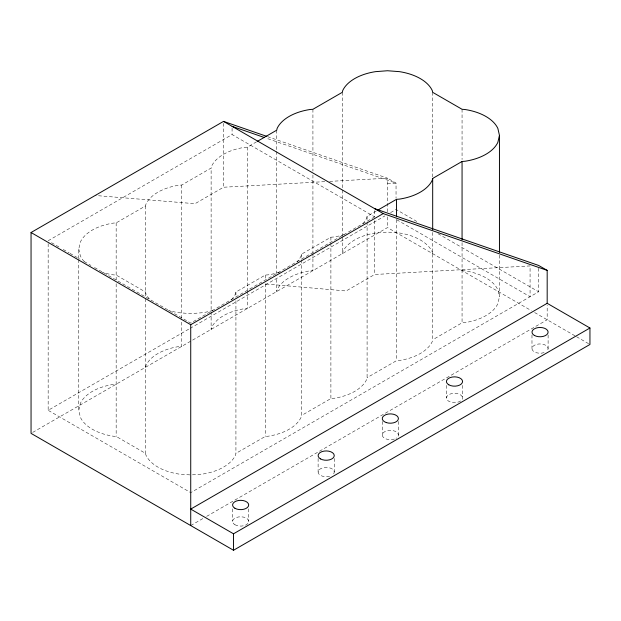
<?xml version="1.0" encoding="UTF-8"?>
<svg xmlns="http://www.w3.org/2000/svg" width="621" height="621" viewBox="0 0 621 621"><rect width="100%" height="100%" fill="white"/><g stroke="black" fill="none" stroke-linecap="round" stroke-linejoin="round"><path stroke-width="0.47" stroke-dasharray="3.1 2.33" d="M78.774 258.639L78.774 248.982L80.357 242.05A46.373 26.773 0 0 1 113.146 223.118L116.166 222.885L145.547 205.924L145.943 204.185A46.373 26.773 0 0 1 178.732 185.252L181.751 185.019L211.124 168.058L211.528 166.319A46.373 26.773 0 0 1 244.317 147.387L247.337 147.154L256.566 141.829M189.84 474.894L178.732 474.048A46.373 26.773 0 0 1 145.943 455.115L145.547 453.377L116.166 436.416L113.146 436.183A46.373 26.773 0 0 1 80.357 417.25L78.774 410.318L80.357 403.394A46.373 26.773 0 0 1 113.146 384.461L116.166 384.228M145.547 367.267L145.943 365.528A46.373 26.773 0 0 1 178.732 346.596L181.751 346.363L181.751 319.31M279.512 272.169A46.373 26.773 0 0 1 268.326 274.839L265.307 275.072L235.926 292.033L235.53 293.772A46.373 26.773 0 0 1 230.896 300.23M235.926 300.727L235.926 453.377L235.53 455.115A46.373 26.773 0 0 1 202.741 474.048L191.633 474.894M344.22 234.583A46.373 26.773 0 0 1 333.912 236.974L330.892 237.206L301.511 254.168L301.115 255.906A46.373 26.773 0 0 1 297.133 261.689M301.511 259.966L301.511 415.511L301.115 417.25A46.373 26.773 0 0 1 268.326 436.183L265.307 436.416L235.926 453.377M376.334 210.969L367.096 216.302L366.7 218.041A46.373 26.773 0 0 1 362.066 224.499M367.096 222.101L367.096 377.646L366.7 379.384A46.373 26.773 0 0 1 333.912 398.317L330.892 398.55L301.511 415.511M432.682 232.417L432.682 339.78L432.286 341.519A46.373 26.773 0 0 1 399.497 360.452L396.477 360.685L367.096 377.646M499.455 255.184L499.455 296.722L497.871 303.653A46.373 26.773 0 0 1 465.082 322.586L462.063 322.819L432.682 339.78M48.159 240.746L232.083 134.563L374.657 216.876L374.657 210.472M324.799 181.65L223.529 187.239L195.01 203.704L95.207 195.475M374.657 216.876L190.732 323.06L94.283 267.379M48.159 243.657L48.159 410.318L189.265 328.851M190.111 328.369L384.973 215.86M390.601 212.615L396.043 209.471L417.855 222.062M32.727 432.402L387.488 227.581L531.289 310.601M396.718 219.733L530.07 296.722L530.07 265.92L374.657 274.498L346.145 290.962L264.181 283.859M538.624 268.264L538.624 291.785L190.732 492.639L48.159 410.318M190.732 525.56L203.315 518.302M206.669 516.361L547.179 319.776L547.179 305.245M329.619 181.386L387.488 178.188L396.043 183.125L396.043 198.177M387.488 183.599L396.043 183.125L265.974 138.072M462.063 270.632L465.082 270.865A46.373 26.773 0 0 1 497.871 289.797L499.455 296.722M267.496 136.62L387.488 178.188L387.488 212.087M437.984 233.682L538.624 291.785M534.634 312.534L575.69 336.233M576.529 336.722L589.112 343.98M51.512 242.687L59.065 247.042M63.257 249.463L69.125 252.856M69.963 253.337L80.031 259.143M84.223 261.565L90.93 265.439M432.682 253.671L432.286 251.932A46.373 26.773 0 0 0 399.497 232.999L387.488 232.083L375.488 232.999A46.373 26.773 0 0 0 342.699 251.932L342.295 253.671L342.295 237.245M78.774 248.982L80.357 255.906A46.373 26.773 0 0 0 84.992 262.365M548.11 335.022L548.11 348.583M531.98 335.022L531.98 348.583M462.567 385.385L462.567 397.976A8.065 4.657 0 0 1 450.473 402.004A8.065 4.657 0 0 1 450.473 393.939A8.065 4.657 0 0 1 462.567 397.976M462.063 109.288L462.063 159.527M462.063 242.617L462.063 322.819M446.437 385.385L446.437 397.976M432.682 92.327L432.682 177.35M398.41 421.457L398.41 435.018M396.477 219.632L396.477 360.685M387.488 216.923L387.488 227.581M382.28 421.457L382.28 435.018M374.657 220.719L374.657 274.498M367.096 216.302L367.096 221.13M342.295 92.327L342.295 236.283M334.245 458.5L334.245 472.061M330.892 237.206L330.892 242.035M330.892 243.005L330.892 398.55M318.115 458.5L318.115 472.061M312.922 109.288L312.922 171.124M312.922 174.99L312.922 252.273M312.922 253.244L312.922 270.632L309.902 270.865A46.373 26.773 0 0 0 277.113 289.797L276.71 291.536L276.71 277.044M301.511 254.168L301.511 258.996M276.71 130.193L276.71 150.484M276.71 151.446L276.71 273.178M265.307 275.072L265.307 279.9M265.307 283.766L265.307 436.416M248.703 508.855L248.703 521.446M247.337 147.154L247.337 290.139M247.337 291.109L247.337 308.497L244.317 308.73A46.373 26.773 0 0 0 211.528 327.663L211.124 329.402L211.124 168.058M235.926 292.033L235.926 296.861M232.572 508.855L232.572 521.446M232.083 128.159L232.083 134.563M223.529 123.323L223.529 187.239M181.751 185.019L181.751 318.348M145.547 205.924L145.547 297.707M145.547 298.67L145.547 453.377M116.166 222.885L116.166 279.9M116.166 283.75L116.166 436.416M78.774 259.609L78.774 410.318M329.596 476.276A8.065 4.657 0 0 1 318.169 472.597A8.065 4.657 0 0 1 327.81 467.497A8.065 4.657 0 0 1 333.166 474.382M394.374 439.047A8.065 4.657 0 0 1 382.311 435.422A8.065 4.657 0 0 1 393.101 430.64A8.065 4.657 0 0 1 396.043 438.31M544.081 352.619A8.065 4.657 0 0 1 532.104 349.39A8.065 4.657 0 0 1 541.45 343.995A8.065 4.657 0 0 1 547.031 350.912M213.05 310.314A46.373 26.773 0 0 1 202.741 312.705L190.732 313.621L178.732 312.705A46.373 26.773 0 0 1 168.423 310.314M149.296 298.864A46.373 26.773 0 0 1 145.943 293.772L145.547 292.033L116.166 275.072L113.146 274.839A46.373 26.773 0 0 1 101.96 272.169M234.932 524.737A8.065 4.657 0 0 0 248.431 522.649A8.065 4.657 0 0 0 238.549 516.951A8.065 4.657 0 0 0 234.932 524.737"/><path stroke-width="0.93" d="M257.405 141.34L276.71 130.193L277.113 128.454A46.373 26.773 0 0 1 309.902 109.521L312.922 109.288L342.295 92.327L342.699 90.588A46.373 26.773 0 0 1 375.488 71.656L387.488 70.74L399.497 71.656A46.373 26.773 0 0 1 432.286 90.588L432.682 92.327L462.063 109.288L465.082 109.521A46.373 26.773 0 0 1 497.871 128.454L499.455 135.386L497.871 142.31A46.373 26.773 0 0 1 465.082 161.243L462.063 161.476L432.682 178.437L432.286 180.175A46.373 26.773 0 0 1 399.497 199.108L396.477 199.341L378.01 209.999M589.95 328.004L233.512 533.796L190.732 509.096L547.179 303.312L589.95 328.004L589.95 344.469L233.512 550.26L31.05 433.373L31.05 232.518L223.529 121.39L266.58 136.302M31.05 232.518L190.732 324.705L383.211 213.585L547.179 270.383L547.179 303.312M232.083 126.327L264.142 137.435M374.657 208.64L538.624 265.446L547.179 270.383M223.529 121.39L383.211 213.585M499.455 135.386L499.455 252.281M462.063 161.476L462.063 239.729M432.682 178.437L432.682 229.638M396.477 199.341L396.477 216.729M233.512 533.796L233.512 550.26M190.732 324.705L190.732 525.56M234.932 508.273A8.065 4.657 0 0 0 248.431 506.185A8.065 4.657 0 0 0 238.549 500.487A8.065 4.657 0 0 0 234.932 508.273M320.483 458.888A8.065 4.657 0 0 0 333.974 456.8A8.065 4.657 0 0 0 324.092 451.094A8.065 4.657 0 0 0 320.483 458.888M448.797 384.803A8.065 4.657 0 0 0 462.296 382.715A8.065 4.657 0 0 0 452.414 377.009A8.065 4.657 0 0 0 448.797 384.803M534.347 335.41A8.065 4.657 0 0 0 547.838 333.322A8.065 4.657 0 0 0 537.965 327.624A8.065 4.657 0 0 0 534.347 335.41M386.309 422.583A8.065 4.657 0 0 0 398.41 418.554A8.065 4.657 0 0 0 386.309 414.517A8.065 4.657 0 0 0 386.309 422.583"/></g></svg>
